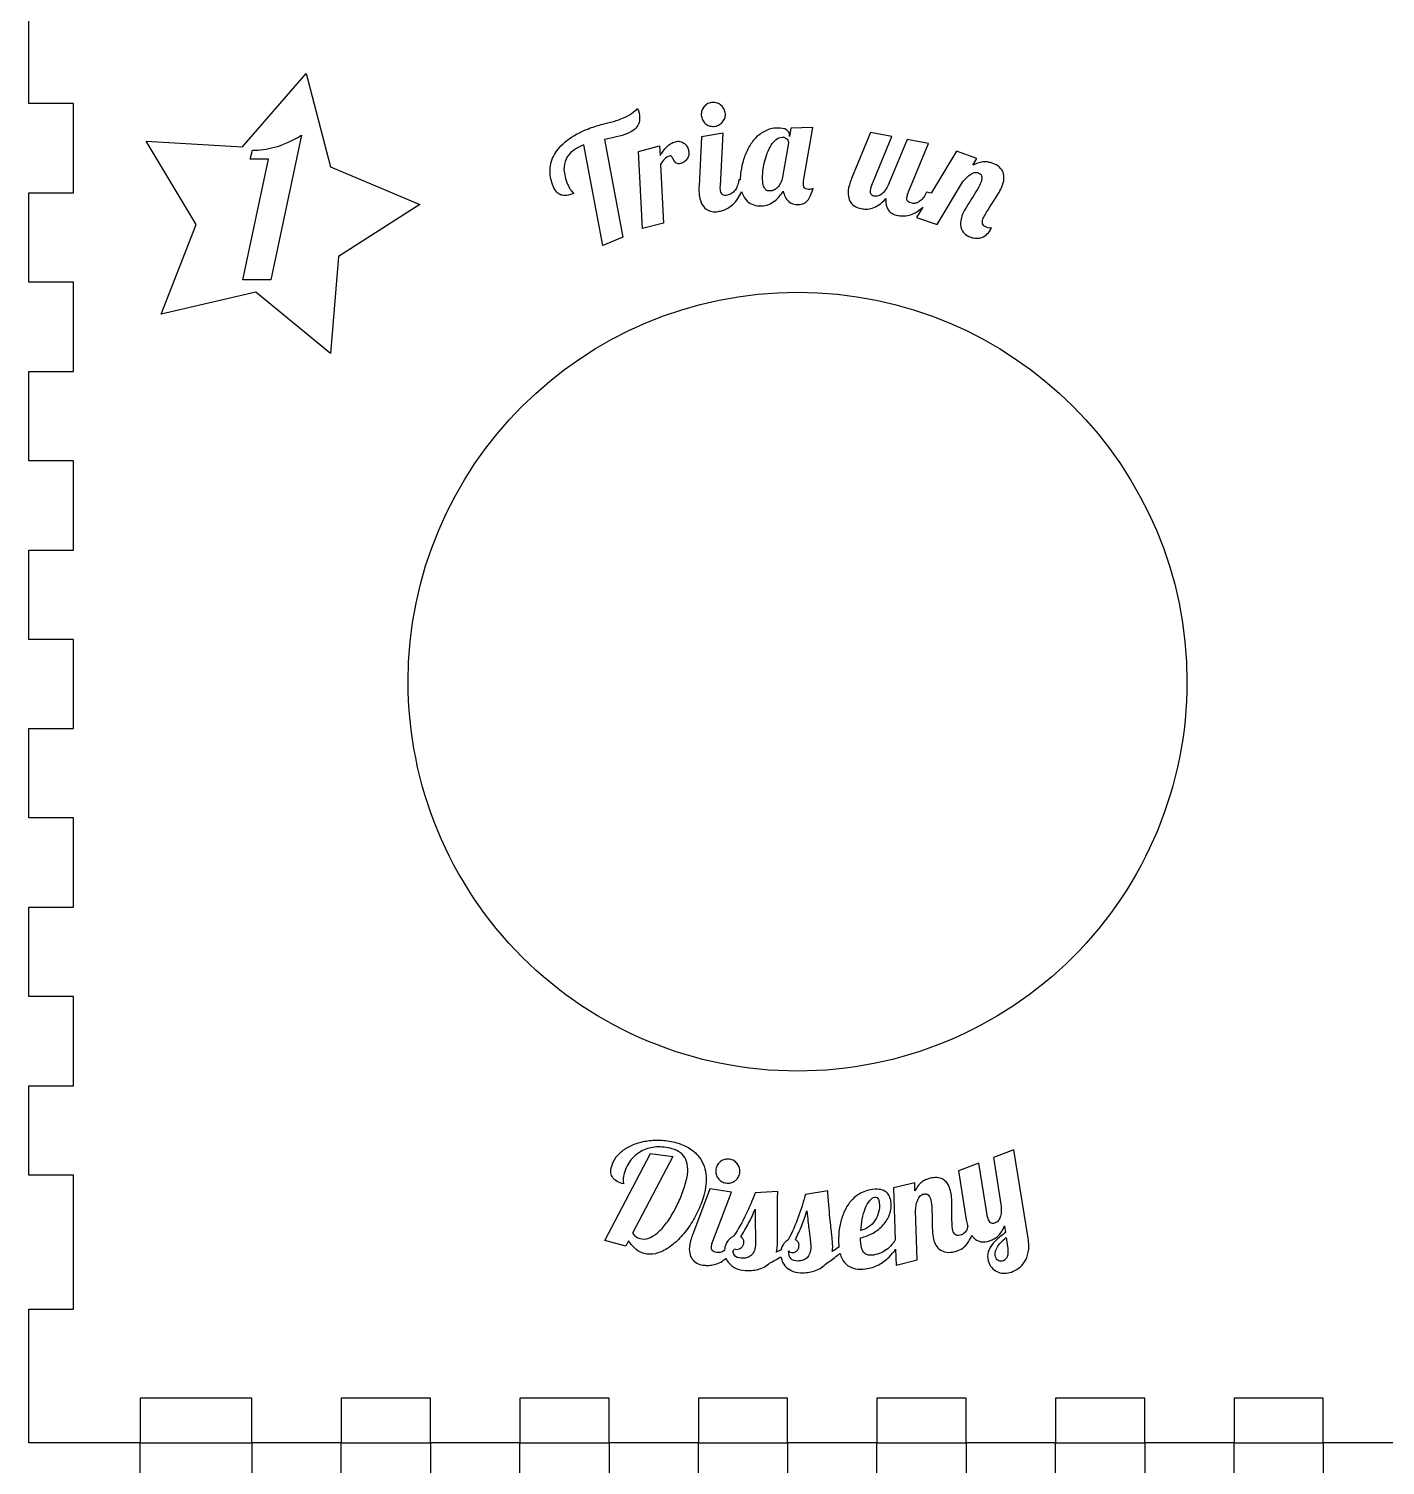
# Model space of a CAD drawing. Extents: x 0 to 1030, y 175 to 747.
# Drawn here: x 0.1 to 152.1, y 394.3 to 555.2 of the extents above; entities that cross this region are included whole.
import ezdxf

# ---------------------------------------------------------------- set-up
doc = ezdxf.new("R2010")
doc.units = 0
doc.layers.add('Layer_1', color=7, linetype='CONTINUOUS')

msp = doc.modelspace()

# ---------------------------------------------------------------- linework, layer by layer
at = {"layer": 'Layer_1', "color": 1}
for points in [[(155.127, 396.809953), (145.127, 396.809953), (145.127, 401.809967), (135.127, 401.809967), (135.127, 396.809953), (125.127, 396.809953), (125.127, 401.809967), (115.127, 401.809967), (115.127, 396.809953), (105.127, 396.809953), (105.127, 401.809967), (95.127, 401.809967), (95.127, 396.809953), (85.127, 396.809953), (85.127, 401.809967), (75.127, 401.809967), (75.127, 396.809953), (65.127, 396.809953), (65.127, 401.809967), (55.127, 401.809967), (55.127, 396.809953), (45.127, 396.809953), (45.127, 401.809967), (35.127, 401.809967), (35.127, 396.809953), (25.127, 396.809953), (25.127, 401.809967), (12.627, 401.809967), (12.627, 396.809953), (0.127, 396.809953), (0.127, 411.809967), (5.127, 411.809967), (5.127, 426.809953), (0.127, 426.809953), (0.127, 436.809953), (5.127, 436.809953), (5.127, 446.809953), (0.127, 446.809953), (0.127, 456.809953), (5.127, 456.809953), (5.127, 466.809953), (0.127, 466.809953), (0.127, 476.809953), (5.127, 476.809953), (5.127, 486.809953), (0.127, 486.809953), (0.127, 496.809953), (5.127, 496.809953), (5.127, 506.809953), (0.127, 506.809953), (0.127, 516.809953), (5.127, 516.809953), (5.127, 526.809953), (0.127, 526.809953), (0.127, 536.809953), (5.127, 536.809953), (5.127, 546.809953), (0.127, 546.809953), (0.127, 556.809953)], [(12.627, 391.809953), (12.627, 396.809953), (25.127, 396.809953), (25.127, 391.809953)], [(35.127, 391.809953), (35.127, 396.809953), (45.127, 396.809953), (45.127, 391.809953)], [(55.127, 391.809953), (55.127, 396.809953), (65.127, 396.809953), (65.127, 391.809953)], [(75.127, 391.809953), (75.127, 396.809953), (85.127, 396.809953), (85.127, 391.809953)], [(95.127, 391.809953), (95.127, 396.809953), (105.127, 396.809953), (105.127, 391.809953)], [(115.127, 391.809953), (115.127, 396.809953), (125.127, 396.809953), (125.127, 391.809953)], [(135.127, 391.809953), (135.127, 396.809953), (145.127, 396.809953), (145.127, 391.809953)]]:
    msp.add_lwpolyline(points, dxfattribs=at)
at = {"layer": 'Layer_1', "color": 5}
msp.add_lwpolyline([(33.911351, 518.82444), (25.555734, 525.688168), (14.94981, 523.216851), (18.895575, 533.284525), (13.267803, 542.60768), (24.062037, 541.966116), (31.189807, 550.199457), (33.915243, 539.735276), (43.948221, 535.50061), (34.838399, 529.674953)], close=True, dxfattribs=at)
at = {"layer": 'Layer_1', "color": 7}
for points in [[(76.860944, 546.947088)], [(84.505955, 543.0481)], [(78.354908, 428.597715)], [(95.001955, 424.333372)], [(81.474616, 422.981007)], [(87.277878, 422.797545)], [(109.598481, 419.819448)]]:
    msp.add_lwpolyline(points, close=True, dxfattribs=at)
for points in [[(87.937786, 544.151394), (85.500725, 544.055274), (85.354482, 543.147838), (85.349314, 543.271343)], [(86.95025, 538.353297), (87.937786, 544.151394), (87.937786, 544.151394)], [(30.685352, 543.284164), (27.242362, 527.08695), (24.124182, 527.08695), (26.982512, 540.599065)], [(64.632349, 542.792551), (66.655189, 531.856401), (64.4114, 530.921261)], [(77.598367, 537.615358), (77.902741, 543.488902), (75.493066, 543.109079), (75.204197, 537.563682)], [(85.225291, 542.431084), (84.566415, 538.582225)], [(94.41181, 543.566417), (92.292042, 538.434947)], [(94.566324, 537.685121), (96.810112, 543.121999), (94.41181, 543.566417), (94.41181, 543.566417)], [(98.680282, 536.922893), (100.924073, 542.359771), (98.525771, 542.804189), (96.405487, 537.672201)], [(26.982512, 540.599065), (24.925379, 540.599065), (25.185229, 541.59515)], [(64.4114, 530.921261), (62.311573, 542.192587), (62.128405, 542.116248)], [(68.869447, 532.810574), (68.433617, 541.45428), (70.791266, 542.079455), (70.852615, 541.009368)], [(105.877777, 539.905141), (106.337697, 540.673052), (104.033446, 541.474039), (101.200542, 536.783884), (100.698249, 536.876903)], [(70.889019, 540.001099), (71.227093, 533.435749), (68.869447, 532.810574)], [(79.819935, 538.291802), (79.671623, 538.268548)], [(100.261065, 535.229456), (99.558784, 534.066221), (101.862519, 533.265237), (104.73211, 538.018951)], [(110.468195, 429.654513), (108.175311, 428.775488), (109.046576, 423.291575)], [(112.054145, 419.742957), (110.468195, 429.654513), (110.468195, 429.654513)], [(64.649949, 419.485728), (69.760963, 429.244259), (72.262892, 428.889111), (67.751345, 420.293786)], [(107.470961, 422.342806), (106.546469, 428.15123), (104.268574, 427.277893), (105.139839, 421.79451)], [(76.752938, 419.401909), (78.831365, 424.903893), (76.420659, 425.275447), (74.456955, 420.081968)], [(84.024331, 424.97623), (81.502003, 424.819147)], [(89.618303, 425.034624), (87.123883, 424.629494)], [(99.39135, 425.063066), (99.357245, 425.95757), (96.989431, 425.371041), (97.187352, 419.527983)], [(97.222492, 418.498066), (97.282436, 416.721442), (99.65025, 417.307441), (99.460081, 422.856997)], [(109.409862, 421.12014), (109.513732, 420.363087)], [(67.308962, 419.447374), (66.991259, 418.832158), (64.649949, 419.485728)], [(109.598481, 419.819448), (109.763329, 418.811756)]]:
    msp.add_lwpolyline(points, dxfattribs=at)
at = {"layer": 'Layer_1', "color": 1}
msp.add_lwpolyline([(129.858014, 482.072891)], close=True, dxfattribs=at)
at = {"layer": 'Layer_1', "color": 7}
for points in [[(66.649593, 545.173974), (67.015927, 545.326649), (67.343037, 545.501794), (67.630924, 545.699409)], [(67.630924, 545.699409), (67.918811, 545.897023), (68.151578, 546.083607), (68.329223, 546.259163)], [(68.329223, 546.259163), (68.590051, 545.561687), (68.621901, 544.983762), (68.424775, 544.525388)], [(75.494617, 545.913043), (75.454183, 545.744837), (75.448362, 545.568484), (75.477565, 545.383361)], [(75.71321, 546.382782), (75.612317, 546.244101), (75.539633, 546.087555), (75.494617, 545.913043)], [(76.08373, 546.742451), (75.936995, 546.646762), (75.813241, 546.526908), (75.71321, 546.382782)], [(76.589643, 546.93107), (76.404516, 546.901868), (76.235908, 546.838998), (76.08373, 546.742451)], [(76.860944, 546.947088), (76.772396, 546.951255), (76.682205, 546.94567), (76.589643, 546.93107)], [(77.120876, 546.906265), (77.036341, 546.929199), (76.949492, 546.942921), (76.860944, 546.947088)], [(77.591649, 546.679404), (77.452108, 546.785742), (77.295384, 546.861249), (77.120876, 546.906265)], [(77.952866, 546.301134), (77.856317, 546.453312), (77.735773, 546.579373), (77.591649, 546.679404)], [(78.139934, 545.802971), (78.110735, 545.988098), (78.048555, 546.154399), (77.952866, 546.301134)], [(78.116164, 545.26347), (78.161188, 545.437981), (78.169136, 545.617848), (78.139934, 545.802971)], [(60.178979, 542.495148), (60.760257, 543.006132), (61.534252, 543.463071), (62.500964, 543.865965)], [(62.500964, 543.865965), (62.816416, 543.997436), (63.100494, 544.103887), (63.353198, 544.185319)], [(63.353198, 544.185319), (63.60887, 544.27396), (63.846311, 544.34903), (64.065521, 544.41053)], [(64.065521, 544.41053), (64.289817, 544.474152), (64.503514, 544.527384), (64.70661, 544.570225)], [(64.70661, 544.570225), (64.907588, 544.618156), (65.107506, 544.668631), (65.306363, 544.721651)], [(65.306363, 544.721651), (65.510308, 544.77679), (65.720825, 544.837653), (65.937914, 544.90424)], [(65.937914, 544.90424), (66.15797, 544.978038), (66.395196, 545.067949), (66.649593, 545.173974)], [(68.424775, 544.525388), (68.230616, 544.074223), (67.823171, 543.71929), (67.202441, 543.46059)], [(75.477565, 545.383361), (75.506767, 545.198234), (75.566814, 545.028935), (75.657915, 544.875898)], [(75.657915, 544.875898), (75.753604, 544.729162), (75.871151, 544.605237), (76.009832, 544.504343)], [(76.009832, 544.504343), (76.147654, 544.408895), (76.300689, 544.338346), (76.469752, 544.29247)], [(76.469752, 544.29247), (76.643403, 544.252902), (76.823095, 544.247764), (77.008221, 544.276968)], [(77.008221, 544.276968), (77.193345, 544.306168), (77.359821, 544.36604), (77.507416, 544.456284)], [(77.507416, 544.456284), (77.659594, 544.552834), (77.78652, 544.667729), (77.888271, 544.800965)], [(77.888271, 544.800965), (77.994607, 544.940506), (78.070288, 545.094407), (78.116164, 545.26347)], [(83.944231, 544.07698), (83.45403, 544.057645), (83.008591, 543.94598), (82.608395, 543.742632)], [(84.994812, 543.869756), (84.773488, 544.026519), (84.423416, 544.095882), (83.944231, 544.07698)], [(85.349314, 543.271343), (85.339752, 543.51369), (85.221645, 543.713213), (84.994812, 543.869756)], [(27.653788, 541.91996), (28.505514, 542.136501), (29.516035, 542.591236), (30.685352, 543.284164)], [(58.901358, 540.896725), (59.17183, 541.451357), (59.597704, 541.984165), (60.178979, 542.495148)], [(65.974958, 543.07442), (65.548412, 542.980254), (65.100875, 542.886298), (64.632349, 542.792551)], [(67.202441, 543.46059), (66.815755, 543.299432), (66.406594, 543.170709), (65.974958, 543.07442)], [(71.571341, 541.944147), (71.711079, 542.083848), (71.861089, 542.206315), (72.021373, 542.311546)], [(72.021373, 542.311546), (72.181656, 542.416777), (72.360366, 542.49553), (72.557504, 542.547805)], [(72.557504, 542.547805), (72.743983, 542.597254), (72.915671, 542.605712), (73.072568, 542.573177)], [(73.072568, 542.573177), (73.234791, 542.542059), (73.378689, 542.483271), (73.504263, 542.396814)], [(73.504263, 542.396814), (73.629835, 542.310356), (73.736376, 542.198892), (73.823888, 542.062423)], [(81.539211, 542.955602), (81.231921, 542.634559), (80.965012, 542.265833), (80.738743, 541.848691)], [(82.608395, 543.742632), (82.207983, 543.544795), (81.85179, 543.282368), (81.539211, 542.955602)], [(83.283808, 542.147382), (83.449847, 542.413204), (83.63456, 542.627244), (83.837779, 542.789719)], [(83.837779, 542.789719), (84.046501, 542.952406), (84.269116, 543.03875), (84.505955, 543.0481)], [(84.505955, 543.0481), (84.643649, 543.053532), (84.757455, 543.033218), (84.847535, 542.987125)], [(84.847535, 542.987125), (84.9374, 542.946535), (85.008563, 542.891406), (85.060958, 542.82176)], [(85.060958, 542.82176), (85.118643, 542.757837), (85.159907, 542.687677), (85.184982, 542.611435)], [(85.184982, 542.611435), (85.209837, 542.540704), (85.223333, 542.480657), (85.225291, 542.431084)], [(25.185229, 541.59515), (25.97921, 541.59515), (26.802063, 541.70342), (27.653788, 541.91996)], [(58.5218, 539.206794), (58.509458, 539.780905), (58.635977, 540.344215), (58.901358, 540.896725)], [(60.304438, 540.603643), (60.137406, 540.25933), (60.062391, 539.851848), (60.079392, 539.381195)], [(61.028787, 541.487768), (60.710798, 541.247752), (60.469348, 540.953043), (60.304438, 540.603643)], [(62.128405, 542.116248), (61.716282, 541.944488), (61.349743, 541.734995), (61.028787, 541.487768)], [(70.852615, 541.009368), (70.962565, 541.175386), (71.075885, 541.339447), (71.192574, 541.501552)], [(71.329785, 540.596999), (71.188958, 540.439901), (71.042036, 540.241268), (70.889019, 540.001099)], [(71.192574, 541.501552), (71.309263, 541.663655), (71.435519, 541.811186), (71.571341, 541.944147)], [(71.914532, 540.940243), (71.664114, 540.87384), (71.469199, 540.759426), (71.329785, 540.596999)], [(72.103556, 540.904827), (72.057459, 540.949631), (71.994451, 540.961436), (71.914532, 540.940243)], [(72.244449, 540.72834), (72.201945, 540.802607), (72.15498, 540.861437), (72.103556, 540.904827)], [(72.370329, 540.479437), (72.328914, 540.571103), (72.286954, 540.65407), (72.244449, 540.72834)], [(73.93707, 540.732353), (73.870834, 540.595035), (73.773014, 540.4693), (73.64361, 540.355149)], [(73.823888, 542.062423), (73.911399, 541.925955), (73.976348, 541.777801), (74.018734, 541.61796)], [(74.061242, 541.167316), (74.050028, 541.016074), (74.008638, 540.871086), (73.93707, 540.732353)], [(74.018734, 541.61796), (74.056879, 541.474104), (74.071048, 541.323889), (74.061242, 541.167316)], [(80.738743, 541.848691), (80.517766, 541.437275), (80.335902, 541.007845), (80.193556, 540.560914)], [(82.531399, 540.239488), (82.616851, 540.590394), (82.722264, 540.931251), (82.847142, 541.261647)], [(82.847142, 541.261647), (82.97202, 541.592043), (83.117549, 541.887066), (83.283808, 542.147382)], [(58.861573, 537.574803), (58.645284, 538.093775), (58.532026, 538.637772), (58.5218, 539.206794)], [(60.079392, 539.381195), (60.10148, 538.912666), (60.243996, 538.362947), (60.506938, 537.73204)], [(72.534049, 540.249121), (72.470232, 540.317739), (72.415659, 540.394511), (72.370329, 540.479437)], [(72.770847, 540.098065), (72.676797, 540.130151), (72.597865, 540.180504), (72.534049, 540.249121)], [(73.15168, 540.113502), (72.997167, 540.072529), (72.870223, 540.067383), (72.770847, 540.098065)], [(73.64361, 540.355149), (73.512792, 540.246324), (73.348816, 540.165775), (73.15168, 540.113502)], [(79.890733, 539.22508), (79.846724, 538.898145), (79.823259, 538.587178), (79.819935, 538.291802)], [(80.193556, 540.560914), (80.05121, 540.113985), (79.95046, 539.668752), (79.890733, 539.22508)], [(82.317457, 538.319708), (82.307029, 538.584085), (82.320198, 538.882315), (82.356731, 539.214743)], [(82.356731, 539.214743), (82.393051, 539.552679), (82.451235, 539.894307), (82.531399, 540.239488)], [(105.593041, 538.884014), (105.744229, 538.983185), (105.895687, 539.04986), (106.047793, 539.08452)], [(106.545953, 540.189362), (106.339526, 540.132736), (106.116561, 540.038052), (105.877777, 539.905141)], [(106.047793, 539.08452), (106.1999, 539.119186), (106.349011, 539.111429), (106.494794, 539.060748)], [(106.494794, 539.060748), (106.880075, 538.92681), (106.97733, 538.586307), (106.787283, 538.039623)], [(107.14075, 540.289097), (106.957629, 540.282728), (106.759398, 540.249383), (106.545953, 540.189362)], [(107.636844, 540.25654), (107.489029, 540.284594), (107.323871, 540.295476), (107.14075, 540.289097)], [(108.053872, 540.146471), (107.928915, 540.18991), (107.789866, 540.226687), (107.636844, 540.25654)], [(108.729282, 539.79817), (108.534138, 539.941874), (108.308991, 540.05778), (108.053872, 540.146471)], [(109.180418, 539.282439), (109.074902, 539.482523), (108.924425, 539.654467), (108.729282, 539.79817)], [(109.359734, 538.589458), (109.350862, 538.849316), (109.291141, 539.080549), (109.180418, 539.282439)], [(59.26423, 536.909563), (59.112419, 537.073218), (58.9782, 537.294964), (58.861573, 537.574803)], [(60.506938, 537.73204), (60.589637, 537.533609), (60.667668, 537.375036), (60.741033, 537.256318)], [(75.204197, 537.563682), (75.194148, 537.344464), (75.193167, 537.14091), (75.20058, 536.952349)], [(77.584931, 537.328555), (77.581224, 537.422834), (77.585741, 537.518502), (77.598367, 537.615358)], [(79.51246, 537.63241), (79.437351, 537.436415), (79.345024, 537.262803), (79.234957, 537.111512)], [(79.671623, 538.268548), (79.639783, 538.045893), (79.58671, 537.833853), (79.51246, 537.63241)], [(82.438379, 537.571434), (82.370836, 537.745292), (82.33027, 537.994741), (82.317457, 538.319708)], [(82.668858, 537.183344), (82.582762, 537.268211), (82.505919, 537.397571), (82.438379, 537.571434)], [(84.007795, 537.434491), (83.885893, 537.30832), (83.754618, 537.209611), (83.614018, 537.137867)], [(84.344207, 537.919732), (84.246946, 537.728338), (84.134985, 537.566386), (84.007795, 537.434491)], [(84.566415, 538.582225), (84.521113, 538.332199), (84.446977, 538.111346), (84.344207, 537.919732)], [(86.89754, 537.805011), (86.89406, 537.893139), (86.89568, 537.981552), (86.903223, 538.070111)], [(87.082026, 537.316151), (86.968181, 537.40544), (86.90689, 537.568172), (86.89754, 537.805011)], [(86.903223, 538.070111), (86.910544, 538.16418), (86.926403, 538.258576), (86.95025, 538.353297)], [(92.084304, 537.859272), (92.029475, 537.684433), (91.98789, 537.521132), (91.959762, 537.369377)], [(92.292042, 538.434947), (92.209508, 538.231607), (92.140139, 538.039527), (92.084304, 537.859272)], [(94.430413, 537.222618), (94.45653, 537.363535), (94.501657, 537.517713), (94.566324, 537.685121)], [(96.405487, 537.672201), (96.301271, 537.472885), (96.188913, 537.289018), (96.068041, 537.120815)], [(104.73211, 538.018951), (104.865177, 538.200286), (105.003779, 538.364915), (105.148623, 538.512978)], [(105.148623, 538.512978), (105.295276, 538.666246), (105.44366, 538.79005), (105.593041, 538.884014)], [(106.787283, 538.039623), (106.698594, 537.784503), (106.553862, 537.4937), (106.352683, 537.166807)], [(108.903433, 537.050017), (109.031963, 537.285452), (109.133081, 537.509895), (109.207289, 537.723361)], [(109.207289, 537.723361), (109.317689, 538.040959), (109.368597, 538.329603), (109.359734, 538.589458)], [(59.778797, 536.577605), (59.592651, 536.637374), (59.421129, 536.748027), (59.26423, 536.909563)], [(60.413545, 536.537592), (60.181613, 536.506619), (59.970031, 536.519957), (59.778797, 536.577605)], [(61.162754, 536.760262), (60.893093, 536.647876), (60.643357, 536.573652), (60.413545, 536.537592)], [(60.741033, 537.256318), (60.817365, 537.14481), (60.884154, 537.056198), (60.941402, 536.990482)], [(60.941402, 536.990482), (60.996529, 536.929853), (61.042751, 536.883427), (61.080066, 536.851205)], [(61.080066, 536.851205), (61.122469, 536.821103), (61.150032, 536.790789), (61.162754, 536.760262)], [(75.20058, 536.952349), (75.207142, 536.769234), (75.222006, 536.601477), (75.246054, 536.449022)], [(75.246054, 536.449022), (75.301879, 536.095107), (75.396139, 535.800184), (75.528208, 535.564321)], [(77.618004, 537.066038), (77.604262, 537.153155), (77.593226, 537.240578), (77.584931, 537.328555)], [(77.858815, 536.601467), (77.735318, 536.676852), (77.654932, 536.831911), (77.618004, 537.066038)], [(78.394183, 536.551857), (78.160053, 536.514927), (77.981452, 536.531527), (77.858815, 536.601467)], [(78.851002, 536.732724), (78.709712, 536.637894), (78.557526, 536.577625), (78.394183, 536.551857)], [(79.234957, 537.111512), (79.124896, 536.960226), (78.99688, 536.833858), (78.851002, 536.732724)], [(78.999314, 535.526081), (79.200223, 535.702857), (79.386069, 535.921569), (79.556902, 536.182888)], [(79.556902, 536.182888), (79.710009, 536.410607), (79.848013, 536.678632), (79.97238, 536.981805)], [(79.97238, 536.981805), (79.999476, 536.888746), (80.029554, 536.799743), (80.063849, 536.716187)], [(80.063849, 536.716187), (80.204219, 536.37419), (80.383511, 536.100049), (80.601284, 535.8935)], [(80.601284, 535.8935), (80.819058, 535.686948), (81.064609, 535.542403), (81.338189, 535.459416)], [(82.955661, 537.045885), (82.855868, 537.058497), (82.760242, 537.104201), (82.668858, 537.183344)], [(83.220763, 537.031415), (83.143652, 537.028385), (83.055456, 537.033277), (82.955661, 537.045885)], [(83.007339, 535.516778), (83.257008, 535.620407), (83.481208, 535.750702), (83.679132, 535.907451)], [(83.614018, 537.137867), (83.478713, 537.071856), (83.347442, 537.03642), (83.220763, 537.031415)], [(83.679132, 535.907451), (83.882565, 536.064421), (84.062852, 536.239731), (84.2207, 536.433517)], [(84.2207, 536.433517), (84.384059, 536.62752), (84.525373, 536.823307), (84.644449, 537.02108)], [(84.644449, 537.02108), (84.730314, 536.52247), (84.921817, 536.141057), (85.219089, 535.876963)], [(85.219089, 535.876963), (85.516145, 535.618368), (85.898653, 535.498302), (86.366823, 535.516778)], [(86.933198, 535.638735), (87.095607, 535.716856), (87.237244, 535.827288), (87.358494, 535.96998)], [(87.61636, 537.204531), (87.379521, 537.195186), (87.201165, 537.232588), (87.082026, 537.316151)], [(87.358494, 535.96998), (87.479525, 536.118184), (87.588396, 536.3014), (87.684572, 536.520335)], [(87.822031, 537.229336), (87.761878, 537.21594), (87.69347, 537.207579), (87.61636, 537.204531)], [(87.684572, 536.520335), (87.780748, 536.73927), (87.88066, 536.99745), (87.984813, 537.293931)], [(87.984813, 537.293931), (87.936326, 537.264428), (87.882181, 537.242732), (87.822031, 537.229336)], [(91.959762, 537.369377), (91.894469, 537.017087), (91.884896, 536.70766), (91.930825, 536.441269)], [(91.930825, 536.441269), (91.976754, 536.174879), (92.063201, 535.946215), (92.190241, 535.75449)], [(94.445399, 536.715155), (94.400062, 536.863708), (94.395255, 537.032923), (94.430413, 537.222618)], [(94.799385, 536.447987), (94.609689, 536.483148), (94.491748, 536.572018), (94.445399, 536.715155)], [(95.266538, 536.470725), (95.117985, 536.425386), (94.961979, 536.417851), (94.799385, 536.447987)], [(95.689252, 536.712055), (95.556746, 536.602067), (95.416099, 536.521491), (95.266538, 536.470725)], [(95.332168, 535.466134), (95.587134, 535.631909), (95.852291, 535.866145), (96.12695, 536.168418)], [(96.068041, 537.120815), (95.953592, 536.957027), (95.827177, 536.821036), (95.689252, 536.712055)], [(96.12695, 536.168418), (96.089128, 535.631644), (96.186312, 535.204133), (96.418923, 534.886326)], [(98.579513, 535.881615), (98.488195, 535.993843), (98.464488, 536.166875), (98.507684, 536.399928)], [(98.507684, 536.399928), (98.523758, 536.486645), (98.544853, 536.572053), (98.571764, 536.656759)], [(98.571764, 536.656759), (98.59968, 536.74689), (98.636108, 536.835779), (98.680282, 536.922893)], [(99.075607, 535.655272), (98.842554, 535.698465), (98.677258, 535.773802), (98.579513, 535.881615)], [(99.982014, 535.916238), (99.844084, 535.807256), (99.697743, 535.727767), (99.542763, 535.67801)], [(100.368552, 536.323964), (100.248685, 536.161181), (100.119939, 536.025217), (99.982014, 535.916238)], [(100.698249, 536.876903), (100.599451, 536.676577), (100.489421, 536.492167), (100.368552, 536.323964)], [(105.727915, 536.149299), (105.507276, 535.799991), (105.294506, 535.456694), (105.089711, 535.119387)], [(106.352683, 537.166807), (106.156714, 536.838102), (105.948553, 536.498605), (105.727915, 536.149299)], [(108.04612, 535.641317), (108.202494, 535.872907), (108.353362, 536.106323), (108.499322, 536.341535)], [(108.499322, 536.341535), (108.647092, 536.581951), (108.781915, 536.817983), (108.903433, 537.050017)], [(75.528208, 535.564321), (75.660278, 535.328461), (75.817901, 535.141038), (76.001564, 535.002597)], [(76.001564, 535.002597), (76.190675, 534.865019), (76.400132, 534.775238), (76.629949, 534.733363)], [(76.629949, 534.733363), (76.859766, 534.691484), (77.099857, 534.690757), (77.35032, 534.730262)], [(77.35032, 534.730262), (77.497328, 534.753453), (77.661449, 534.793211), (77.842278, 534.849637)], [(77.842278, 534.849637), (78.028553, 534.906921), (78.218939, 534.989852), (78.41382, 535.098715)], [(78.41382, 535.098715), (78.608699, 535.207581), (78.803851, 535.350159), (78.999314, 535.526081)], [(81.338189, 535.459416), (81.61177, 535.37643), (81.894801, 535.340415), (82.186715, 535.351929)], [(82.186715, 535.351929), (82.484141, 535.363661), (82.757453, 535.418657), (83.007339, 535.516778)], [(86.366823, 535.516778), (86.587138, 535.52547), (86.776075, 535.56634), (86.933198, 535.638735)], [(92.190241, 535.75449), (92.322699, 535.561757), (92.490323, 535.40701), (92.693052, 535.290951)], [(92.693052, 535.290951), (92.895784, 535.174894), (93.121733, 535.093765), (93.371047, 535.047555)], [(93.371047, 535.047555), (93.544482, 535.01543), (93.735021, 534.999777), (93.942587, 535.000531)], [(93.942587, 535.000531), (94.149147, 534.995882), (94.368992, 535.030794), (94.601463, 535.105433)], [(94.601463, 535.105433), (94.833931, 535.180072), (95.0772, 535.300362), (95.332168, 535.466134)], [(96.418923, 534.886326), (96.652537, 534.573935), (97.008063, 534.373728), (97.485009, 534.285328)], [(97.485009, 534.285328), (97.631344, 534.258216), (97.79619, 534.241777), (97.980068, 534.235718)], [(97.980068, 534.235718), (98.163945, 534.229667), (98.360518, 534.246132), (98.569697, 534.285846)], [(98.569697, 534.285846), (98.778874, 534.325563), (98.9996, 534.397043), (99.231671, 534.499786)], [(99.542763, 535.67801), (99.394208, 535.632668), (99.238204, 535.625133), (99.075607, 535.655272)], [(99.231671, 534.499786), (99.463743, 534.602529), (99.698201, 534.749632), (99.935503, 534.941103)], [(99.935503, 534.941103), (100.043741, 535.026037), (100.152265, 535.123449), (100.261065, 535.229456)], [(104.652013, 534.212464), (104.572373, 533.983377), (104.52042, 533.750573), (104.496467, 533.5138)], [(105.089711, 535.119387), (104.891932, 534.785478), (104.746131, 534.483204), (104.652013, 534.212464)], [(106.998121, 533.861066), (107.050612, 534.012053), (107.129574, 534.180249), (107.234801, 534.365428)], [(107.234801, 534.365428), (107.34704, 534.554002), (107.472284, 534.755141), (107.611005, 534.969525)], [(107.611005, 534.969525), (107.749723, 535.183908), (107.894953, 535.407918), (108.04612, 535.641317)], [(104.496467, 533.5138), (104.474324, 533.282232), (104.495835, 533.058812), (104.561062, 532.843555)], [(104.561062, 532.843555), (104.628097, 532.633508), (104.747636, 532.440277), (104.919697, 532.263747)], [(106.962466, 533.330349), (106.917391, 533.486075), (106.929343, 533.663218), (106.998121, 533.861066)], [(107.404815, 532.966547), (107.16011, 533.051615), (107.012742, 533.172813), (106.962466, 533.330349)], [(107.97119, 532.883348), (107.859149, 532.846431), (107.670348, 532.874236), (107.404815, 532.966547)], [(107.492148, 532.210002), (107.673885, 532.380254), (107.833387, 532.604451), (107.97119, 532.883348)], [(104.919697, 532.263747), (105.093568, 532.092424), (105.333913, 531.953507), (105.6411, 531.846719)], [(105.6411, 531.846719), (105.849361, 531.774321), (106.063353, 531.734681), (106.282921, 531.728379)], [(106.282921, 531.728379), (106.502488, 531.722079), (106.714252, 531.759446), (106.917508, 531.840517)], [(106.917508, 531.840517), (107.120763, 531.921585), (107.312224, 532.044958), (107.492148, 532.210002)], [(65.940437, 428.842996), (66.189887, 429.162508), (66.491809, 429.444486), (66.846203, 429.688928)], [(66.846203, 429.688928), (67.200595, 429.933351), (67.600667, 430.13641), (68.04642, 430.298104)], [(68.04642, 430.298104), (68.493653, 430.465123), (68.967675, 430.584587), (69.468486, 430.656498)], [(70.44039, 429.955938), (69.8697, 429.920698), (69.345052, 429.783895), (68.866447, 429.545531)], [(69.468486, 430.656498), (69.974604, 430.726959), (70.499978, 430.743384), (71.044608, 430.705774)], [(72.204283, 429.755335), (71.599045, 429.924329), (71.011081, 429.991197), (70.44039, 429.955938)], [(71.044608, 430.705774), (71.590719, 430.673487), (72.139848, 430.580269), (72.691997, 430.42612)], [(73.126935, 429.308888), (72.867545, 429.507214), (72.559994, 429.65603), (72.204283, 429.755335)], [(72.691997, 430.42612), (73.2176, 430.279364), (73.673806, 430.089034), (74.060615, 429.855128)], [(74.060615, 429.855128), (74.447425, 429.621242), (74.773112, 429.352905), (75.037676, 429.050118)], [(65.42081, 427.81201), (65.52457, 428.18364), (65.697779, 428.527302), (65.940437, 428.842996)], [(67.6197, 428.554424), (67.265656, 428.126763), (67.001921, 427.602348), (66.828494, 426.981177)], [(68.866447, 429.545531), (68.389324, 429.312472), (67.973742, 428.982103), (67.6197, 428.554424)], [(73.724328, 428.558346), (73.586941, 428.865686), (73.38781, 429.115867), (73.126935, 429.308888)], [(73.943301, 427.467079), (73.94142, 427.891089), (73.868429, 428.254845), (73.724328, 428.558346)], [(75.037676, 429.050118), (75.303723, 428.752637), (75.51013, 428.426031), (75.656897, 428.0703)], [(75.656897, 428.0703), (75.810454, 427.718388), (75.90999, 427.347219), (75.955505, 426.956793)], [(77.627304, 428.327443), (77.488975, 428.226107), (77.371926, 428.099107), (77.275906, 427.946601)], [(78.08929, 428.556889), (77.920386, 428.510455), (77.766475, 428.434281), (77.627304, 428.327443)], [(78.354908, 428.597715), (78.265013, 428.593428), (78.176468, 428.579723), (78.08929, 428.556889)], [(78.628794, 428.582739), (78.536182, 428.597), (78.444803, 428.602001), (78.354908, 428.597715)], [(79.127471, 428.397213), (78.980405, 428.49241), (78.814019, 428.554164), (78.628794, 428.582739)], [(79.506777, 428.037539), (79.406246, 428.18134), (79.279984, 428.301196), (79.127471, 428.397213)], [(79.735703, 427.567295), (79.690081, 427.741655), (79.613595, 427.898368), (79.506777, 428.037539)], [(65.555861, 426.512378), (65.31167, 426.826661), (65.266653, 427.259871), (65.42081, 427.81201)], [(66.742405, 425.811988), (66.195566, 425.964651), (65.800051, 426.198115), (65.555861, 426.512378)], [(66.718049, 426.462622), (66.709018, 426.327796), (66.706656, 426.216854), (66.710965, 426.129798)], [(66.828494, 426.981177), (66.770685, 426.77412), (66.73387, 426.601269), (66.718049, 426.462622)], [(73.724958, 426.008612), (73.879115, 426.560751), (73.951896, 427.046907), (73.943301, 427.467079)], [(75.955505, 426.956793), (76.007812, 426.570187), (76.012892, 426.168161), (75.970745, 425.750717)], [(77.098653, 427.446883), (77.070092, 427.261648), (77.075537, 427.081917), (77.115708, 426.908429)], [(77.275906, 427.946601), (77.186172, 427.798673), (77.127215, 427.632091), (77.098653, 427.446883)], [(77.115708, 426.908429), (77.162169, 426.739519), (77.236028, 426.586299), (77.3374, 426.447975)], [(77.3374, 426.447975), (77.439609, 426.315101), (77.564471, 426.201066), (77.711537, 426.105895)], [(79.216871, 426.158071), (79.36065, 426.258613), (79.480327, 426.382041), (79.575505, 426.529123)], [(79.575505, 426.529123), (79.671528, 426.681628), (79.734015, 426.850856), (79.762574, 427.036064)], [(79.762574, 427.036064), (79.791143, 427.221299), (79.782163, 427.398385), (79.735703, 427.567295)], [(101.08272, 426.452632), (100.954305, 426.420829), (100.817962, 426.375744), (100.673444, 426.317244)], [(101.838746, 426.529123), (101.5968, 426.54304), (101.344901, 426.517534), (101.08272, 426.452632)], [(102.498138, 426.343068), (102.300531, 426.453134), (102.080694, 426.515179), (101.838746, 426.529123)], [(66.710965, 426.129798), (66.71676, 426.048067), (66.724342, 425.982996), (66.733712, 425.934585)], [(66.733712, 425.934585), (66.748406, 425.884707), (66.751304, 425.843841), (66.742405, 425.811988)], [(73.160251, 424.35496), (73.382565, 424.905237), (73.5708, 425.456454), (73.724958, 426.008612)], [(75.970745, 425.750717), (75.930075, 425.338579), (75.851931, 424.925453), (75.736314, 424.51134)], [(77.711537, 426.105895), (77.864892, 426.015302), (78.034292, 425.955638), (78.219516, 425.92709)], [(78.219516, 425.92709), (78.40474, 425.898488), (78.581135, 425.904679), (78.749201, 425.94569)], [(78.749201, 425.94569), (78.923553, 425.991304), (79.07938, 426.062159), (79.216871, 426.158071)], [(81.502003, 424.819147), (81.180219, 424.001532), (80.828659, 423.188943), (80.44677, 422.381038)], [(83.98299, 423.064219), (83.992777, 423.605027), (84.006721, 424.242593), (84.024331, 424.97623)], [(89.766099, 423.128274), (89.722483, 423.667416), (89.673167, 424.302813), (89.618303, 425.034624)], [(94.636602, 425.198454), (94.062602, 425.124238), (93.565082, 424.954587), (93.14367, 424.688919)], [(95.572979, 425.177763), (95.3259, 425.240284), (95.0138, 425.247216), (94.636602, 425.198454)], [(96.184312, 424.898734), (96.028565, 425.028644), (95.824822, 425.121407), (95.572979, 425.177763)], [(96.538295, 424.419176), (96.463656, 424.609597), (96.345528, 424.769485), (96.184312, 424.898734)], [(99.795461, 425.665602), (99.653386, 425.505503), (99.518911, 425.304737), (99.39135, 425.063066)], [(100.239879, 426.073854), (100.089906, 425.968576), (99.941564, 425.832369), (99.795461, 425.665602)], [(100.673444, 426.317244), (100.534276, 426.260068), (100.389853, 426.179132), (100.239879, 426.073854)], [(100.36907, 424.691512), (100.765017, 424.789514), (101.032516, 424.557765), (101.171604, 423.995922)], [(103.026789, 425.860944), (102.877542, 426.073854), (102.701097, 426.234324), (102.498138, 426.343068)], [(103.371469, 425.051689), (103.290666, 425.378079), (103.176035, 425.648034), (103.026789, 425.860944)], [(103.484124, 424.321492), (103.463346, 424.588933), (103.425778, 424.832323), (103.371469, 425.051689)], [(72.413311, 422.786512), (72.69044, 423.287155), (72.93942, 423.809971), (73.160251, 424.35496)], [(75.736314, 424.51134), (75.562887, 423.890169), (75.332973, 423.281905), (75.046572, 422.686549)], [(87.123883, 424.629494), (86.884337, 423.78415), (86.61443, 422.940526), (86.314112, 422.098886)], [(92.076036, 423.725148), (91.785675, 423.348566), (91.550598, 422.931874), (91.370652, 422.475097)], [(93.14367, 424.688919), (92.721551, 424.428701), (92.365686, 424.10718), (92.076036, 423.725148)], [(93.828382, 423.068346), (93.966381, 423.41966), (94.123554, 423.70914), (94.299671, 423.937529)], [(94.299671, 423.937529), (94.480551, 424.172135), (94.67765, 424.303236), (94.890851, 424.330805)], [(94.890851, 424.330805), (94.930483, 424.335912), (94.967456, 424.336917), (95.001955, 424.333372)], [(95.001955, 424.333372), (95.105452, 424.322789), (95.185478, 424.27302), (95.242768, 424.184544)], [(95.242768, 424.184544), (95.319156, 424.066593), (95.370943, 423.903953), (95.397795, 423.696202)], [(95.397795, 423.696202), (95.443026, 423.346344), (95.418682, 422.998523), (95.324416, 422.652871)], [(96.697976, 423.831087), (96.671121, 424.038811), (96.617697, 424.234894), (96.538295, 424.419176)], [(96.553797, 422.428584), (96.712581, 422.877079), (96.76087, 423.344545), (96.697976, 423.831087)], [(99.460081, 422.856997), (99.472627, 423.081549), (99.499091, 423.295173), (99.539662, 423.498294)], [(99.539662, 423.498294), (99.578911, 423.706759), (99.635783, 423.891491), (99.709678, 424.051749)], [(99.709678, 424.051749), (99.782251, 424.217352), (99.872953, 424.356205), (99.981495, 424.468257)], [(99.981495, 424.468257), (100.090043, 424.580308), (100.219253, 424.654391), (100.36907, 424.691512)], [(101.171604, 423.995922), (101.236507, 423.733747), (101.273921, 423.410717), (101.283743, 423.026992)], [(103.532701, 423.507581), (103.525325, 423.789706), (103.508928, 424.060745), (103.484124, 424.321492)], [(103.534768, 422.673006), (103.539509, 422.952406), (103.53876, 423.230853), (103.532701, 423.507581)], [(109.046576, 423.291575), (109.061768, 423.067182), (109.061853, 422.852208), (109.046576, 422.645621)], [(71.541378, 421.41607), (71.852328, 421.832874), (72.142973, 422.289688), (72.413311, 422.786512)], [(75.046572, 422.686549), (74.760171, 422.091211), (74.436055, 421.535017), (74.074224, 421.017968)], [(80.44677, 422.381038), (80.06526, 421.578663), (79.608332, 420.770016), (79.076829, 419.955867)], [(80.761479, 421.422453), (81.0282, 421.923362), (81.266098, 422.442898), (81.474616, 422.981007)], [(81.474616, 422.981007), (81.47755, 422.544312), (81.481458, 422.16273), (81.486501, 421.836367)], [(81.486501, 421.836367), (81.491544, 421.51003), (81.496613, 421.222348), (81.501487, 420.973375)], [(83.977304, 421.664282), (83.97719, 422.062136), (83.979074, 422.528543), (83.98299, 423.064219)], [(83.982472, 420.660744), (83.979574, 420.937207), (83.977868, 421.271958), (83.977304, 421.664282)], [(86.314112, 422.098886), (86.01363, 421.26275), (85.639258, 420.413305), (85.190668, 419.550737)], [(86.722356, 421.176469), (86.938354, 421.70127), (87.12347, 422.241497), (87.277878, 422.797545)], [(87.277878, 422.797545), (87.323889, 422.363284), (87.365196, 421.983898), (87.402418, 421.659651)], [(87.402418, 421.659651), (87.439639, 421.335378), (87.473254, 421.049602), (87.502671, 420.802322)], [(89.898391, 421.734052), (89.859039, 422.129922), (89.815058, 422.594821), (89.766099, 423.128274)], [(90.002777, 420.736176), (89.97254, 421.011025), (89.937578, 421.343686), (89.898391, 421.734052)], [(91.370652, 422.475097), (91.190709, 422.018321), (91.058152, 421.559613), (90.973261, 421.098444)], [(93.320919, 420.610102), (93.349211, 421.036161), (93.405205, 421.462987), (93.488869, 421.890633)], [(93.488869, 421.890633), (93.577295, 422.324497), (93.690386, 422.717032), (93.828382, 423.068346)], [(94.903771, 421.714949), (94.712143, 421.434491), (94.478776, 421.195916), (94.204072, 420.999225)], [(95.324416, 422.652871), (95.234913, 422.313358), (95.094689, 422.000858), (94.903771, 421.714949)], [(95.833945, 421.226608), (96.154464, 421.584854), (96.394306, 421.985565), (96.553797, 422.428584)], [(101.283743, 423.026992), (101.298909, 422.644616), (101.30901, 422.246921), (101.314749, 421.8338)], [(101.314749, 421.8338), (101.320485, 421.42068), (101.329661, 421.016899), (101.342136, 420.622485)], [(103.536834, 421.873064), (103.536082, 422.128414), (103.535519, 422.394929), (103.534768, 422.673006)], [(103.551304, 421.160965), (103.542443, 421.380225), (103.537588, 421.617715), (103.536834, 421.873064)], [(105.139839, 421.79451), (105.175608, 421.578001), (105.216851, 421.37795), (105.263343, 421.19507)], [(107.578448, 421.923203), (107.52715, 422.057003), (107.491379, 422.197153), (107.470961, 422.342806)], [(107.702471, 421.66997), (107.655463, 421.746435), (107.613963, 421.830546), (107.578448, 421.923203)], [(107.865769, 421.475687), (107.804092, 421.528762), (107.74948, 421.593559), (107.702471, 421.66997)], [(108.701895, 421.672034), (108.598869, 421.555803), (108.470279, 421.468199), (108.31587, 421.409012)], [(108.937022, 422.098886), (108.881436, 421.935903), (108.802947, 421.793425), (108.701895, 421.672034)], [(109.046576, 422.645621), (109.034479, 422.446178), (108.997757, 422.263854), (108.937022, 422.098886)], [(67.751345, 420.293786), (67.987881, 419.993107), (68.268077, 419.797555), (68.591932, 419.707131)], [(69.584281, 419.756294), (69.921992, 419.879475), (70.253167, 420.081743), (70.577807, 420.3631)], [(70.577807, 420.3631), (70.909237, 420.648276), (71.230428, 420.999266), (71.541378, 421.41607)], [(74.074224, 421.017968), (73.717701, 420.499413), (73.32908, 420.02989), (72.908362, 419.609398)], [(74.456955, 420.081968), (74.380615, 419.876227), (74.317139, 419.682473), (74.266786, 419.500599)], [(79.076829, 419.955867), (78.957545, 419.908877), (78.839673, 419.840006), (78.722846, 419.748645)], [(79.884531, 419.88353), (80.202647, 420.408543), (80.494758, 420.921517), (80.761479, 421.422453)], [(81.501487, 420.973375), (81.511872, 420.724032), (81.5186, 420.505724), (81.522156, 420.317605)], [(81.522156, 420.317605), (81.531189, 420.129116), (81.535735, 419.957137), (81.53611, 419.802382)], [(83.989708, 419.922794), (83.988052, 420.138403), (83.985445, 420.384254), (83.982472, 420.660744)], [(83.99074, 419.342484), (83.997344, 419.518828), (83.997251, 419.712318), (83.989708, 419.922794)], [(86.000954, 419.558489), (86.26572, 420.112289), (86.506358, 420.651668), (86.722356, 421.176469)], [(87.502671, 420.802322), (87.537596, 420.555228), (87.565832, 420.33856), (87.587938, 420.151712)], [(87.587938, 420.151712), (87.615542, 419.965048), (87.637434, 419.794577), (87.653049, 419.640642)], [(90.082358, 420.002381), (90.059438, 420.216746), (90.033014, 420.461354), (90.002777, 420.736176)], [(90.140752, 419.425166), (90.129999, 419.601299), (90.110626, 419.793677), (90.082358, 420.002381)], [(90.973261, 421.098444), (90.888361, 420.637249), (90.84026, 420.192008), (90.829084, 419.762589)], [(93.293532, 419.789471), (93.792227, 419.887287), (94.261267, 420.061542), (94.701198, 420.312949)], [(94.204072, 420.999225), (93.929366, 420.802507), (93.635162, 420.672941), (93.320919, 420.610102)], [(94.701198, 420.312949), (95.141131, 420.564356), (95.518895, 420.869076), (95.833945, 421.226608)], [(101.342136, 420.622485), (101.35863, 420.234764), (101.401414, 419.901813), (101.470295, 419.623603)], [(103.628303, 420.609573), (103.589891, 420.764751), (103.564192, 420.948346), (103.551304, 421.160965)], [(103.887716, 420.14552), (103.764963, 420.251433), (103.678637, 420.406267), (103.628303, 420.609573)], [(104.457192, 420.081968), (104.205714, 420.019711), (104.01582, 420.040957), (103.887716, 420.14552)], [(104.896959, 420.301598), (104.780413, 420.198913), (104.633762, 420.125677), (104.457192, 420.081968)], [(105.184281, 420.688128), (105.109057, 420.533214), (105.013503, 420.404256), (104.896959, 420.301598)], [(105.309852, 421.029202), (105.274572, 420.907256), (105.234289, 420.79113), (105.184281, 420.688128)], [(105.247326, 419.128012), (105.436346, 419.370053), (105.602761, 419.684378), (105.749618, 420.062838)], [(105.263343, 421.19507), (105.277903, 421.136941), (105.294149, 421.083706), (105.309852, 421.029202)], [(105.749618, 420.062838), (105.78929, 420.006905), (105.830094, 419.954227), (105.87261, 419.905755)], [(108.063691, 421.374378), (107.99129, 421.393851), (107.925475, 421.427718), (107.865769, 421.475687)], [(108.31587, 421.409012), (108.223224, 421.373425), (108.139264, 421.361969), (108.063691, 421.374378)], [(108.25386, 419.676308), (108.400378, 419.75608), (108.54433, 419.858342), (108.685358, 419.983251)], [(109.513732, 420.363087), (109.176264, 420.103822), (108.86291, 419.850589), (108.573736, 419.603945)], [(108.685358, 419.983251), (108.824413, 420.113321), (108.956212, 420.270033), (109.080683, 420.453522)], [(109.080683, 420.453522), (109.205154, 420.636984), (109.314985, 420.859446), (109.409862, 421.12014)], [(68.143767, 418.501789), (67.853142, 418.731725), (67.574874, 419.04692), (67.308962, 419.447374)], [(69.057525, 418.023479), (68.738979, 418.112417), (68.434393, 418.271854), (68.143767, 418.501789)], [(68.591932, 419.707131), (68.91579, 419.616726), (69.246572, 419.633114), (69.584281, 419.756294)], [(71.632346, 418.574969), (71.195595, 418.302023), (70.756445, 418.112737), (70.314897, 418.007111)], [(72.908362, 419.609398), (72.494437, 419.192725), (72.069098, 418.847916), (71.632346, 418.574969)], [(74.157233, 419.007098), (74.102694, 418.652979), (74.102226, 418.343337), (74.156198, 418.078463)], [(74.266786, 419.500599), (74.217275, 419.324174), (74.180752, 419.15963), (74.157233, 419.007098)], [(76.692478, 418.35699), (76.597802, 418.466422), (76.568508, 418.637977), (76.604629, 418.872213)], [(76.604629, 418.872213), (76.618067, 418.959393), (76.634315, 419.046335), (76.653204, 419.132669)], [(76.653204, 419.132669), (76.678379, 419.223606), (76.71142, 419.313485), (76.752938, 419.401909)], [(77.187022, 418.146673), (76.952767, 418.182815), (76.787993, 418.253062), (76.692478, 418.35699)], [(78.068105, 418.367864), (77.943426, 418.287801), (77.81437, 418.221603), (77.677429, 418.179746)], [(78.069656, 418.451049), (78.06774, 418.4234), (78.068883, 418.395593), (78.068105, 418.367864)], [(78.189544, 418.989529), (78.123141, 418.828345), (78.083353, 418.649011), (78.069656, 418.451049)], [(78.418988, 419.429796), (78.327373, 419.303537), (78.250829, 419.156561), (78.189544, 418.989529)], [(78.722846, 419.748645), (78.611895, 419.662391), (78.510605, 419.556082), (78.418988, 419.429796)], [(79.005516, 418.304814), (79.064727, 418.38149), (79.123668, 418.461606), (79.181731, 418.545611)], [(79.181731, 418.545611), (79.259222, 418.514999), (79.342079, 418.495394), (79.431329, 418.489282)], [(79.431329, 418.489282), (79.546809, 418.481291), (79.650359, 418.496346), (79.741389, 418.534261)], [(79.741389, 418.534261), (79.838295, 418.577282), (79.922255, 418.634961), (79.993568, 418.707378)], [(80.14033, 419.633922), (80.075311, 419.732374), (79.990327, 419.815426), (79.884531, 419.88353)], [(79.993568, 418.707378), (80.065265, 418.785271), (80.121158, 418.872663), (80.160999, 418.969368)], [(80.23128, 419.271152), (80.241173, 419.414159), (80.210849, 419.535127), (80.14033, 419.633922)], [(80.160999, 418.969368), (80.200845, 419.066047), (80.224055, 419.166668), (80.23128, 419.271152)], [(81.519058, 418.95852), (81.498513, 418.661578), (81.440572, 418.416971), (81.34439, 418.224698)], [(81.531459, 419.371932), (81.533322, 419.23919), (81.528953, 419.101501), (81.519058, 418.95852)], [(81.53611, 419.802382), (81.536825, 419.653157), (81.535467, 419.50978), (81.531459, 419.371932)], [(83.859999, 418.166305), (83.893971, 418.257877), (83.917043, 418.355746), (83.929761, 418.459834)], [(84.39175, 418.447425), (84.226931, 418.354318), (84.052814, 418.260602), (83.859999, 418.166305)], [(83.929761, 418.459834), (83.947991, 418.563577), (83.961837, 418.679094), (83.970586, 418.805565)], [(83.970586, 418.805565), (83.98357, 418.992519), (83.989988, 419.171245), (83.99074, 419.342484)], [(84.403119, 418.501691), (84.39792, 418.484413), (84.396346, 418.465072), (84.39175, 418.447425)], [(84.587603, 418.962145), (84.508892, 418.827446), (84.447622, 418.673961), (84.403119, 418.501691)], [(84.858388, 419.309411), (84.756492, 419.212626), (84.666314, 419.096818), (84.587603, 418.962145)], [(85.190668, 419.550737), (85.076603, 419.492185), (84.965632, 419.411857), (84.858388, 419.309411)], [(85.228392, 418.314101), (85.231326, 418.316615), (85.234242, 418.31934), (85.237176, 418.321853)], [(85.484707, 417.450607), (85.327642, 417.640578), (85.24279, 417.929026), (85.228392, 418.314101)], [(85.237176, 418.321853), (85.283269, 418.239118), (85.343859, 418.183159), (85.422178, 418.159611)], [(85.991651, 418.201468), (86.08384, 418.253829), (86.161924, 418.319763), (86.225747, 418.398847)], [(86.280523, 419.335234), (86.206112, 419.42678), (86.112952, 419.501154), (86.000954, 419.558489)], [(86.225747, 418.398847), (86.289405, 418.483461), (86.3362, 418.575695), (86.366307, 418.675839)], [(86.407129, 418.983312), (86.402869, 419.126584), (86.360446, 419.243873), (86.280523, 419.335234)], [(86.366307, 418.675839), (86.396421, 418.776011), (86.410254, 418.878642), (86.407129, 418.983312)], [(87.719195, 418.798844), (87.728048, 418.50132), (87.694137, 418.2524), (87.617392, 418.051608)], [(87.653049, 419.640642), (87.668491, 419.492211), (87.680643, 419.349336), (87.690255, 419.211726)], [(87.690255, 419.211726), (87.70522, 419.079832), (87.714943, 418.94209), (87.719195, 418.798844)], [(90.783607, 418.683592), (90.589356, 418.539949), (90.369958, 418.392391), (90.126285, 418.241764)], [(90.126285, 418.241764), (90.151052, 418.336247), (90.164718, 418.436127), (90.167107, 418.540981)], [(90.173309, 418.88875), (90.167737, 419.076101), (90.156857, 419.254668), (90.140752, 419.425166)], [(90.167107, 418.540981), (90.17501, 418.645968), (90.177071, 418.762041), (90.173309, 418.88875)], [(90.865774, 418.748706), (90.837659, 418.72701), (90.812653, 418.705314), (90.783607, 418.683592)], [(90.829084, 419.762589), (90.819117, 419.379975), (90.833757, 419.046468), (90.865774, 418.748706)], [(93.307484, 419.424107), (93.303571, 419.540339), (93.298856, 419.662312), (93.293532, 419.789471)], [(93.339525, 419.111476), (93.326812, 419.209874), (93.316159, 419.314094), (93.307484, 419.424107)], [(93.504371, 418.415913), (93.431145, 418.595432), (93.376273, 418.827207), (93.339525, 419.111476)], [(93.78911, 418.019038), (93.677281, 418.110187), (93.582359, 418.242584), (93.504371, 418.415913)], [(96.336241, 418.56527), (96.120962, 418.381808), (95.882549, 418.228667), (95.620522, 418.105847)], [(96.930519, 419.192597), (96.749639, 418.958017), (96.551519, 418.748706), (96.336241, 418.56527)], [(96.497988, 417.635603), (96.768041, 417.900954), (97.009108, 418.189032), (97.222492, 418.498066)], [(97.187352, 419.527983), (97.101992, 419.413418), (97.016633, 419.301341), (96.930519, 419.192597)], [(101.470295, 419.623603), (101.528578, 419.388151), (101.617618, 419.166297), (101.737461, 418.957488)], [(101.737461, 418.957488), (101.861331, 418.75532), (102.019869, 418.58432), (102.213401, 418.444858)], [(102.213401, 418.444858), (102.405608, 418.310714), (102.637896, 418.22065), (102.910515, 418.174586)], [(103.86343, 418.248484), (104.082804, 418.302777), (104.312894, 418.394058), (104.553826, 418.521852)], [(104.553826, 418.521852), (104.800114, 418.650969), (105.031455, 418.85311), (105.247326, 419.128012)], [(105.87261, 419.905755), (106.050865, 419.702529), (106.244485, 419.552325), (106.452937, 419.455117)], [(106.452937, 419.455117), (106.666535, 419.359814), (106.890198, 419.315866), (107.123695, 419.322825)], [(107.123695, 419.322825), (107.357198, 419.329704), (107.59232, 419.378335), (107.829079, 419.469087)], [(107.880755, 418.824667), (107.700783, 418.554978), (107.587131, 418.266555), (107.539691, 417.959083)], [(107.829079, 419.469087), (107.968047, 419.522374), (108.109316, 419.591404), (108.25386, 419.676308)], [(108.573736, 419.603945), (108.291682, 419.354178), (108.060727, 419.094384), (107.880755, 418.824667)], [(108.380466, 418.121881), (108.409975, 418.322091), (108.476311, 418.519021), (108.579422, 418.712008)], [(108.579422, 418.712008), (108.689653, 418.901873), (108.833173, 419.089489), (109.009886, 419.275306)], [(109.009886, 419.275306), (109.186598, 419.461096), (109.382993, 419.642389), (109.598481, 419.819448)], [(109.763329, 418.811756), (109.802615, 418.555269), (109.816598, 418.333363), (109.805702, 418.14617)], [(112.078949, 418.176147), (112.166111, 418.610964), (112.157938, 419.13341), (112.054145, 419.742957)], [(70.314897, 418.007111), (69.880142, 417.905285), (69.461018, 417.910741), (69.057525, 418.023479)], [(74.156198, 418.078463), (74.210171, 417.813589), (74.304016, 417.587238), (74.436802, 417.399436)], [(74.436802, 417.399436), (74.575036, 417.210788), (74.746899, 417.061802), (74.953049, 416.95192)], [(74.953049, 416.95192), (75.159199, 416.842065), (75.38768, 416.76785), (75.638278, 416.729194)], [(75.638278, 416.729194), (75.78537, 416.707075), (75.953733, 416.694904), (76.143158, 416.693025)], [(76.143158, 416.693025), (76.338029, 416.690856), (76.544499, 416.712234), (76.763276, 416.756578)], [(76.763276, 416.756578), (76.982052, 416.800922), (77.211337, 416.876964), (77.451089, 416.984993)], [(77.677429, 418.179746), (77.513973, 418.132465), (77.350455, 418.121484), (77.187022, 418.146673)], [(77.451089, 416.984993), (77.696286, 417.092202), (77.940015, 417.244391), (78.18231, 417.441293)], [(78.18231, 417.441293), (78.198005, 417.453702), (78.213663, 417.468228), (78.229334, 417.481087)], [(78.229334, 417.481087), (78.307678, 417.290878), (78.418183, 417.110829), (78.561614, 416.941575)], [(78.561614, 416.941575), (78.751, 416.724061), (78.99557, 416.538826), (79.294386, 416.385553)], [(79.162612, 417.836607), (79.080311, 417.959004), (79.030101, 418.117939), (79.005516, 418.304814)], [(79.942408, 417.492967), (79.568475, 417.518843), (79.308766, 417.633116), (79.162612, 417.836607)], [(80.492247, 417.529135), (80.312854, 417.491776), (80.129376, 417.480002), (79.942408, 417.492967)], [(80.980588, 417.760646), (80.834742, 417.649203), (80.672021, 417.571971), (80.492247, 417.529135)], [(81.34439, 418.224698), (81.248207, 418.032452), (81.126813, 417.877618), (80.980588, 417.760646)], [(82.485406, 416.512659), (82.714498, 416.629446), (82.923855, 416.775575), (83.112757, 416.950359)], [(83.112757, 416.950359), (83.507161, 417.145278), (83.92593, 417.386816), (84.366946, 417.669708)], [(84.366946, 417.669708), (84.394854, 417.506381), (84.440844, 417.343503), (84.508537, 417.181367)], [(84.508537, 417.181367), (84.609743, 416.930701), (84.765088, 416.703582), (84.975178, 416.500276)], [(85.422178, 418.159611), (85.505643, 418.134475), (85.594131, 418.123707), (85.687796, 418.126538)], [(86.294993, 417.184992), (85.920333, 417.173853), (85.650225, 417.262515), (85.484707, 417.450607)], [(85.687796, 418.126538), (85.803501, 418.129977), (85.90481, 418.154769), (85.991651, 418.201468)], [(86.838112, 417.275426), (86.663278, 417.220657), (86.482324, 417.190627), (86.294993, 417.184992)], [(87.301648, 417.553953), (87.167515, 417.42862), (87.012784, 417.335751), (86.838112, 417.275426)], [(87.617392, 418.051608), (87.540649, 417.850789), (87.435623, 417.684763), (87.301648, 417.553953)], [(88.922221, 416.460483), (89.138674, 416.599257), (89.332328, 416.765018), (89.503066, 416.957609)], [(89.503066, 416.957609), (89.89288, 417.200814), (90.303058, 417.494475), (90.733998, 417.838169)], [(90.733998, 417.838169), (90.819204, 417.906405), (90.903966, 417.980779), (90.988763, 418.055735)], [(90.988763, 418.055735), (91.049903, 417.826209), (91.126068, 417.618406), (91.221308, 417.437166)], [(91.221308, 417.437166), (91.384683, 417.119243), (91.595116, 416.868285), (91.852275, 416.684744)], [(94.194769, 417.84645), (94.041515, 417.871109), (93.906403, 417.928603), (93.78911, 418.019038)], [(93.843368, 416.309062), (94.395501, 416.38042), (94.889896, 416.533138), (95.326482, 416.767426)], [(94.735305, 417.85833), (94.533039, 417.832162), (94.352784, 417.828009), (94.194769, 417.84645)], [(95.620522, 418.105847), (95.363963, 417.983769), (95.06877, 417.90143), (94.735305, 417.85833)], [(95.326482, 416.767426), (95.767828, 417.007906), (96.158242, 417.297096), (96.497988, 417.635603)], [(102.910515, 418.174586), (103.181813, 418.13384), (103.499586, 418.158394), (103.86343, 418.248484)], [(107.539691, 417.959083), (107.4974, 417.653648), (107.547497, 417.315802), (107.689551, 416.9452)], [(107.689551, 416.9452), (107.788201, 416.687866), (107.928341, 416.475988), (108.110199, 416.309591)], [(108.468315, 417.500719), (108.387424, 417.711751), (108.358077, 417.918496), (108.380466, 418.121881)], [(108.585621, 417.332788), (108.531064, 417.382715), (108.49199, 417.438965), (108.468315, 417.500719)], [(108.778891, 417.22116), (108.704517, 417.245793), (108.640178, 417.282861), (108.585621, 417.332788)], [(109.026938, 417.174646), (108.937895, 417.175916), (108.855237, 417.191395), (108.778891, 417.22116)], [(109.302891, 417.218065), (109.210244, 417.182584), (109.117955, 417.168243), (109.026938, 417.174646)], [(109.526133, 417.374645), (109.454418, 417.299927), (109.380096, 417.247645), (109.302891, 417.218065)], [(109.711651, 417.6759), (109.666788, 417.546545), (109.604968, 417.446188), (109.526133, 417.374645)], [(109.805702, 418.14617), (109.794807, 417.959004), (109.763636, 417.802106), (109.711651, 417.6759)], [(110.983926, 416.366424), (111.251655, 416.545785), (111.479568, 416.783354), (111.667088, 417.079555)], [(111.667088, 417.079555), (111.859755, 417.377767), (111.996939, 417.743289), (112.078949, 418.176147)], [(79.294386, 416.385553), (79.59908, 416.237386), (79.962887, 416.148698), (80.38631, 416.119409)], [(80.38631, 416.119409), (80.600768, 416.104618), (80.827768, 416.108111), (81.066888, 416.130257)], [(81.066888, 416.130257), (81.311127, 416.146528), (81.550972, 416.185025), (81.787258, 416.246012)], [(81.787258, 416.246012), (82.029421, 416.312158), (82.262196, 416.401031), (82.485406, 416.512659)], [(84.975178, 416.500276), (85.185103, 416.302474), (85.446631, 416.142216), (85.759109, 416.019158)], [(85.759109, 416.019158), (86.076932, 415.901815), (86.44797, 415.849454), (86.872219, 415.862075)], [(86.872219, 415.862075), (87.087098, 415.868451), (87.312377, 415.894486), (87.548145, 415.940101)], [(87.548145, 415.940101), (87.78959, 415.98037), (88.024935, 416.042627), (88.254045, 416.126658)], [(88.254045, 416.126658), (88.488506, 416.216352), (88.711113, 416.327371), (88.922221, 416.460483)], [(91.852275, 416.684744), (92.109437, 416.501229), (92.406183, 416.378462), (92.742143, 416.316312)], [(92.742143, 416.316312), (93.077397, 416.259638), (93.444302, 416.257468), (93.843368, 416.309062)], [(108.110199, 416.309591), (108.299178, 416.139993), (108.507384, 416.012887), (108.734449, 415.928723)], [(108.734449, 415.928723), (108.966663, 415.84657), (109.209167, 415.806909), (109.462053, 415.809343)], [(109.462053, 415.809343), (109.720088, 415.813815), (109.967368, 415.861228), (110.204128, 415.95198)], [(110.204128, 415.95198), (110.461475, 416.050617), (110.721343, 416.189021), (110.983926, 416.366424)]]:
    msp.add_open_spline(points, degree=3, dxfattribs=at)
at = {"layer": 'Layer_1', "color": 1}
for points in [[(42.620877, 482.072891), (42.620879, 506.16276), (62.149576, 525.691456), (86.239445, 525.691456)], [(86.239445, 525.691456), (110.329314, 525.691456), (129.858012, 506.16276), (129.858014, 482.072891)], [(55.396459, 451.229903), (47.21639, 459.409972), (42.620876, 470.504527), (42.620877, 482.072891)], [(129.858014, 482.072891), (129.858015, 470.504527), (125.2625, 459.409972), (117.082432, 451.229903)], [(86.239445, 438.454319), (74.671081, 438.454319), (63.576527, 443.049834), (55.396459, 451.229903)], [(117.082432, 451.229903), (108.902363, 443.049834), (97.80781, 438.454319), (86.239445, 438.454319)]]:
    msp.add_open_spline(points, degree=3, dxfattribs=at)

doc.saveas('drawing.dxf')
